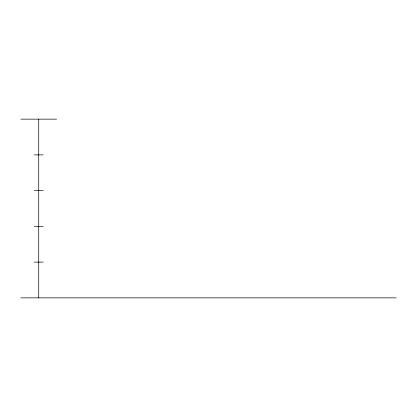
<?xml version="1.0" encoding="UTF-8"?>
<svg xmlns="http://www.w3.org/2000/svg" width="417" height="417" viewBox="0 0 417 417"><rect width="100%" height="100%" fill="white"/><g stroke="black" fill="none" stroke-linecap="round" stroke-linejoin="round"><path stroke-width="0.63" d="M20.85 119.142L56.592 119.142M34.251 154.884L43.191 154.884M34.251 190.626L43.191 190.626M34.251 226.374L43.191 226.374M34.251 262.116L43.191 262.116M20.85 297.858L396.15 297.858M38.724 119.142L38.724 297.858"/></g></svg>
